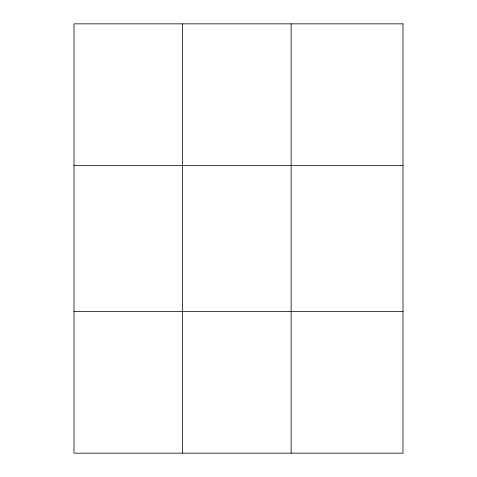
<?xml version="1.0" encoding="UTF-8"?>
<svg xmlns="http://www.w3.org/2000/svg" width="477" height="477" viewBox="0 0 477 477"><rect width="100%" height="100%" fill="white"/><g stroke="black" fill="none" stroke-linecap="round" stroke-linejoin="round"><path stroke-width="0.72" d="M182.566 23.85L182.566 453.15M291.143 23.85L291.143 453.15M73.995 165.519L403.005 165.519M73.995 311.481L403.005 311.481M403.005 23.85L403.005 453.15L73.995 453.15L73.995 23.85L403.005 23.85"/></g></svg>
